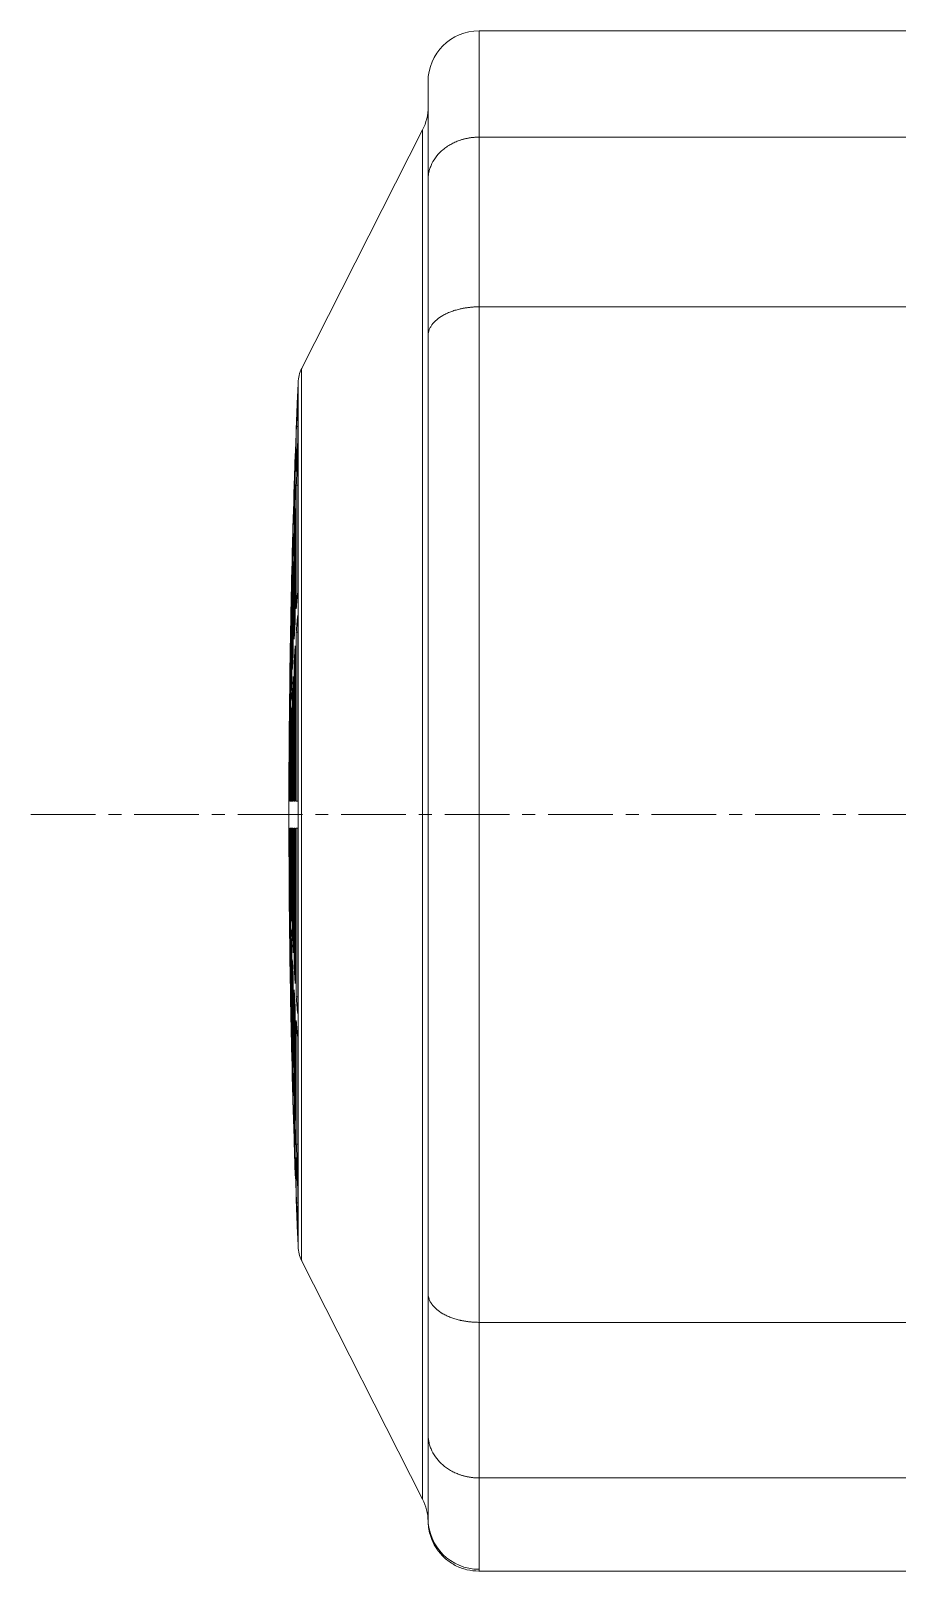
# Model space of a CAD drawing. Header units: inches. Extents: x -48 to 250, y -21 to 207.
# Drawn here: x 10.41 to 20.46, y 54.01 to 71.89 of the extents above; entities that cross this region are included whole.
import ezdxf

# ---------------------------------------------------------------- set-up
doc = ezdxf.new("R2010")
doc.units = ezdxf.units.IN
doc.header["$MEASUREMENT"] = 0
doc.linetypes.add('CENTERX2', pattern=[0.8, 0.5, -0.1, 0.1, -0.1])
doc.layers.add('Centerline', color=5, linetype='CENTERX2', lineweight=5)

# ---------------------------------------------------------------- blocks, each defined once
blk = doc.blocks.new('HHI 365TS FRONT VIEW')
at = {"color": 7, "linetype": 'Continuous', "lineweight": 5}
for p, q in [((-22.646, 9.094), (-29.732, 9.094)), ((-29.732, 7.861), (-29.732, 9.094)), ((-30.386, 7.945), (-31.789, 5.174)), ((-30.386, -7.945), (-30.386, 7.945)), ((-29.732, 7.861), (-22.646, 7.861)), ((-29.732, 5.892), (-29.732, 7.861)), ((-30.323, 7.364), (-30.323, 5.554)), ((-29.732, -5.892), (-29.732, 5.892)), ((-22.646, 5.892), (-29.732, 5.892)), ((-31.831, 5.013), (-31.831, -5.013)), ((-31.789, 5.174), (-31.789, -5.174)), ((-31.835, 4.899), (-31.835, 4.321)), ((-31.851, 3.98), (-31.851, 4.505)), ((-31.835, 4.505), (-31.851, 4.505)), ((-31.876, 3.796), (-31.863, 4.19)), ((-31.863, 4.19), (-31.863, 3.707)), ((-31.835, 4.164), (-31.835, 2.586)), ((-31.876, 3.366), (-31.876, 3.796)), ((-31.863, 3.796), (-31.876, 3.796)), ((-31.851, 2.389), (-31.851, 3.823)), ((-31.835, 3.823), (-31.851, 3.823)), ((-31.863, 3.707), (-31.876, 3.366)), ((-31.886, 3.481), (-31.886, 3.093)), ((-31.876, 3.209), (-31.863, 3.55)), ((-31.863, 3.55), (-31.863, 2.231)), ((-31.897, 2.752), (-31.897, 3.087)), ((-31.886, 3.087), (-31.897, 3.087)), ((-31.876, 2.034), (-31.876, 3.209)), ((-31.863, 3.209), (-31.876, 3.209)), ((-31.886, 2.936), (-31.886, 1.877)), ((-31.904, 2.771), (-31.904, 2.479)), ((-31.897, 1.68), (-31.897, 2.594)), ((-31.886, 2.594), (-31.897, 2.594)), ((-31.913, 2.137), (-31.913, 2.377)), ((-31.907, 2.377), (-31.913, 2.377)), ((-31.904, 2.321), (-31.904, 1.522)), ((-31.863, 2.231), (-31.876, 2.034)), ((-31.835, 2.313), (-31.835, 0.157)), ((-31.925, 1.666), (-31.919, 2.061)), ((-31.919, 2.061), (-31.919, 0.157)), ((-31.913, 1.325), (-31.913, 1.98)), ((-31.904, 1.98), (-31.913, 1.98)), ((-31.851, 0.157), (-31.851, 2.116)), ((-31.835, 2.116), (-31.851, 2.116)), ((-31.876, 1.762), (-31.863, 1.959)), ((-31.863, 1.959), (-31.863, 0.157)), ((-31.925, 0.157), (-31.925, 1.666)), ((-31.925, 1.666), (-31.919, 1.666)), ((-31.876, 0.157), (-31.876, 1.762)), ((-31.863, 1.762), (-31.876, 1.762)), ((-31.886, 1.604), (-31.886, 0.157)), ((-31.897, 0.157), (-31.897, 1.407)), ((-31.886, 1.407), (-31.897, 1.407)), ((-31.904, 1.249), (-31.904, 0.157)), ((-31.913, 0.157), (-31.913, 1.052)), ((-31.904, 1.052), (-31.913, 1.052)), ((-31.919, 0.157), (-31.925, 0.157)), ((-31.863, 0.157), (-31.876, 0.157)), ((-31.925, -0.157), (-31.919, -0.157)), ((-31.925, -1.666), (-31.925, -0.157)), ((-31.919, -0.157), (-31.919, -2.061)), ((-31.913, -1.052), (-31.913, -0.157)), ((-31.904, -0.157), (-31.904, -1.249)), ((-31.897, -1.407), (-31.897, -0.157)), ((-31.886, -0.157), (-31.886, -1.604)), ((-31.876, -0.157), (-31.863, -0.157)), ((-31.876, -1.762), (-31.876, -0.157)), ((-31.863, -0.157), (-31.863, -1.959)), ((-31.851, -2.116), (-31.851, -0.157)), ((-31.835, -0.157), (-31.835, -2.313)), ((-31.913, -1.052), (-31.904, -1.052)), ((-31.913, -1.98), (-31.913, -1.325)), ((-31.897, -1.407), (-31.886, -1.407)), ((-31.904, -1.522), (-31.904, -2.321)), ((-31.919, -2.061), (-31.925, -1.666)), ((-31.919, -1.666), (-31.925, -1.666)), ((-31.897, -2.594), (-31.897, -1.68)), ((-31.863, -1.959), (-31.876, -1.762)), ((-31.876, -1.762), (-31.863, -1.762)), ((-31.886, -1.877), (-31.886, -2.936)), ((-31.913, -1.98), (-31.904, -1.98)), ((-31.913, -2.377), (-31.913, -2.137)), ((-31.876, -2.034), (-31.863, -2.231)), ((-31.876, -3.209), (-31.876, -2.034)), ((-31.851, -2.116), (-31.835, -2.116)), ((-31.863, -2.231), (-31.863, -3.55)), ((-31.913, -2.377), (-31.907, -2.377)), ((-31.904, -2.479), (-31.904, -2.771)), ((-31.851, -3.823), (-31.851, -2.389)), ((-31.897, -2.594), (-31.886, -2.594)), ((-31.835, -2.586), (-31.835, -4.164)), ((-31.897, -3.087), (-31.897, -2.752)), ((-31.897, -3.087), (-31.886, -3.087)), ((-31.886, -3.093), (-31.886, -3.481)), ((-31.863, -3.55), (-31.876, -3.209)), ((-31.876, -3.209), (-31.863, -3.209)), ((-31.876, -3.366), (-31.863, -3.707)), ((-31.876, -3.796), (-31.876, -3.366)), ((-31.863, -3.707), (-31.863, -4.19)), ((-31.863, -4.19), (-31.876, -3.796)), ((-31.876, -3.796), (-31.863, -3.796)), ((-31.851, -3.823), (-31.835, -3.823)), ((-31.851, -4.505), (-31.851, -3.98)), ((-31.835, -4.321), (-31.835, -4.899)), ((-31.851, -4.505), (-31.835, -4.505)), ((-31.789, -5.174), (-30.386, -7.945)), ((-30.323, -5.554), (-30.323, -7.187)), ((-29.732, -5.892), (-22.646, -5.892)), ((-29.732, -7.697), (-29.732, -5.892)), ((-22.646, -7.697), (-29.732, -7.697)), ((-29.732, -8.757), (-29.732, -7.697)), ((-30.323, -8.167), (-30.323, -8.178)), ((-29.733, -8.78), (-23.138, -8.78))]:
    blk.add_line(p, q, dxfattribs=at)
at = {"color": 7, "linetype": 'Continuous', "lineweight": 5, "flags": 128}
blk.add_lwpolyline([(-31.891, -3.307), (-31.877, -3.76), (-31.831, -5.013)], dxfattribs=at)
at = {"color": 7, "linetype": 'Continuous', "lineweight": 5}
for centre, radius, start, end in [((-29.732, 8.504), 0.591, 90, 180), ((-30.913, 8.212), 0.591, 333.1602, 0), ((86.173, 0), 118.11, 177.5673, 179.10482), ((-31.437, 4.997), 0.394, 153.1602, 177.5673), ((86.173, 0), 118.11, 179.12841, 181.58039), ((-31.437, -4.997), 0.394, 182.4327, 206.8398), ((-30.913, -8.212), 0.591, 1.4607, 26.8398), ((-29.733, -8.167), 0.59, 180.0365, 270.0364)]:
    blk.add_arc(centre, radius, start, end, dxfattribs=at)
for points in [[(-30.323, 8.504), (-30.323, 8.504), (-30.323, 8.116), (-30.323, 7.364)], [(-31.835, 4.899), (-31.838, 4.833), (-31.843, 4.702), (-31.848, 4.571), (-31.851, 4.505)], [(-31.851, 3.98), (-31.848, 4.037), (-31.843, 4.151), (-31.838, 4.265), (-31.835, 4.321)], [(-31.835, 4.164), (-31.838, 4.107), (-31.843, 3.993), (-31.848, 3.88), (-31.851, 3.823)], [(-31.886, 3.481), (-31.888, 3.415), (-31.891, 3.284), (-31.895, 3.152), (-31.897, 3.087)], [(-31.897, 2.752), (-31.895, 2.809), (-31.891, 2.922), (-31.888, 3.036), (-31.886, 3.093)], [(-31.886, 2.936), (-31.888, 2.879), (-31.891, 2.765), (-31.895, 2.651), (-31.897, 2.594)], [(-31.904, 2.771), (-31.906, 2.705), (-31.909, 2.574), (-31.912, 2.442), (-31.913, 2.377)], [(-31.851, 2.389), (-31.848, 2.422), (-31.843, 2.487), (-31.838, 2.553), (-31.835, 2.586)], [(-31.913, 2.137), (-31.912, 2.194), (-31.909, 2.308), (-31.906, 2.422), (-31.904, 2.479)], [(-31.904, 2.321), (-31.906, 2.264), (-31.909, 2.15), (-31.912, 2.036), (-31.913, 1.98)], [(-31.835, 2.313), (-31.838, 2.28), (-31.843, 2.215), (-31.848, 2.149), (-31.851, 2.116)], [(-31.897, 1.68), (-31.895, 1.712), (-31.891, 1.778), (-31.888, 1.844), (-31.886, 1.877)], [(-31.913, 1.325), (-31.912, 1.358), (-31.909, 1.423), (-31.906, 1.489), (-31.904, 1.522)], [(-31.886, 1.604), (-31.888, 1.571), (-31.891, 1.505), (-31.895, 1.44), (-31.897, 1.407)], [(-31.904, 1.249), (-31.906, 1.216), (-31.909, 1.151), (-31.912, 1.085), (-31.913, 1.052)], [(-31.913, 0.157), (-31.912, 0.157), (-31.909, 0.157), (-31.906, 0.157), (-31.904, 0.157)], [(-31.897, 0.157), (-31.895, 0.157), (-31.891, 0.157), (-31.888, 0.157), (-31.886, 0.157)], [(-31.851, 0.157), (-31.848, 0.157), (-31.843, 0.157), (-31.838, 0.157), (-31.835, 0.157)], [(-31.904, -0.157), (-31.906, -0.157), (-31.909, -0.157), (-31.912, -0.157), (-31.913, -0.157)], [(-31.886, -0.157), (-31.888, -0.157), (-31.891, -0.157), (-31.895, -0.157), (-31.897, -0.157)], [(-31.835, -0.157), (-31.838, -0.157), (-31.843, -0.157), (-31.848, -0.157), (-31.851, -0.157)], [(-31.913, -1.052), (-31.912, -1.085), (-31.909, -1.151), (-31.906, -1.216), (-31.904, -1.249)], [(-31.904, -1.522), (-31.906, -1.489), (-31.909, -1.423), (-31.912, -1.358), (-31.913, -1.325)], [(-31.897, -1.407), (-31.895, -1.44), (-31.891, -1.505), (-31.888, -1.571), (-31.886, -1.604)], [(-31.886, -1.877), (-31.888, -1.844), (-31.891, -1.778), (-31.895, -1.712), (-31.897, -1.68)], [(-31.913, -1.98), (-31.912, -2.036), (-31.909, -2.15), (-31.906, -2.264), (-31.904, -2.321)], [(-31.904, -2.479), (-31.906, -2.422), (-31.909, -2.308), (-31.912, -2.194), (-31.913, -2.137)], [(-31.851, -2.116), (-31.848, -2.149), (-31.843, -2.215), (-31.838, -2.28), (-31.835, -2.313)], [(-31.913, -2.377), (-31.912, -2.442), (-31.909, -2.574), (-31.906, -2.705), (-31.904, -2.771)], [(-31.835, -2.586), (-31.838, -2.553), (-31.843, -2.487), (-31.848, -2.422), (-31.851, -2.389)], [(-31.897, -2.594), (-31.895, -2.651), (-31.891, -2.765), (-31.888, -2.879), (-31.886, -2.936)], [(-31.886, -3.093), (-31.888, -3.036), (-31.891, -2.922), (-31.895, -2.809), (-31.897, -2.752)], [(-31.897, -3.087), (-31.895, -3.152), (-31.891, -3.284), (-31.888, -3.415), (-31.886, -3.481)], [(-31.851, -3.823), (-31.848, -3.88), (-31.843, -3.993), (-31.838, -4.107), (-31.835, -4.164)], [(-31.835, -4.321), (-31.838, -4.265), (-31.843, -4.151), (-31.848, -4.037), (-31.851, -3.98)], [(-31.851, -4.505), (-31.848, -4.571), (-31.843, -4.702), (-31.838, -4.833), (-31.835, -4.899)], [(-30.323, -7.187), (-30.323, -7.753), (-30.323, -8.083), (-30.323, -8.167)]]:
    blk.add_open_spline(points, degree=3, dxfattribs=at)
for points, knots in [([(-29.732, 7.861), (-29.737, 7.861), (-29.748, 7.861), (-29.763, 7.86), (-29.779, 7.859), (-29.794, 7.858), (-29.809, 7.857), (-29.825, 7.855), (-29.84, 7.853), (-29.855, 7.85), (-29.871, 7.847), (-29.886, 7.844), (-29.901, 7.84), (-29.916, 7.836), (-29.931, 7.832), (-29.945, 7.827), (-29.973, 7.818), (-30.012, 7.803), (-30.061, 7.778), (-30.108, 7.748), (-30.165, 7.705), (-30.227, 7.642), (-30.272, 7.571), (-30.298, 7.508), (-30.309, 7.472), (-30.315, 7.445), (-30.318, 7.428), (-30.321, 7.408), (-30.322, 7.387), (-30.323, 7.372), (-30.323, 7.364)], [0, 0, 0, 0, 0.016467, 0.032963, 0.049487, 0.06604, 0.082622, 0.099234, 0.115876, 0.132548, 0.149252, 0.165986, 0.182752, 0.199551, 0.216381, 0.233245, 0.250141, 0.3105, 0.372244, 0.435389, 0.499949, 0.618706, 0.749363, 0.808815, 0.874528, 0.894149, 0.916507, 0.941601, 0.969432, 1, 1, 1, 1]), ([(-29.732, 5.892), (-29.737, 5.892), (-29.748, 5.891), (-29.763, 5.891), (-29.779, 5.891), (-29.794, 5.89), (-29.809, 5.889), (-29.825, 5.887), (-29.84, 5.886), (-29.855, 5.884), (-29.871, 5.882), (-29.886, 5.88), (-29.901, 5.877), (-29.916, 5.875), (-29.931, 5.872), (-29.945, 5.869), (-29.973, 5.862), (-30.012, 5.852), (-30.061, 5.835), (-30.108, 5.815), (-30.165, 5.785), (-30.227, 5.742), (-30.272, 5.694), (-30.298, 5.651), (-30.31, 5.626), (-30.316, 5.605), (-30.32, 5.589), (-30.322, 5.572), (-30.323, 5.56), (-30.323, 5.554)], [0, 0, 0, 0, 0.016492, 0.033009, 0.04955, 0.066117, 0.08271, 0.099329, 0.115974, 0.132647, 0.149347, 0.166074, 0.18283, 0.199614, 0.216428, 0.23327, 0.250142, 0.310735, 0.372558, 0.435625, 0.49995, 0.61938, 0.749366, 0.809271, 0.874532, 0.901269, 0.931093, 0.964003, 1, 1, 1, 1]), ([(-30.323, 5.554), (-30.323, 3.799), (-30.323, 1.909), (-30.323, -1.909), (-30.323, -3.799), (-30.323, -5.554)], [0, 0, 0, 0, 0.5, 0.5, 1, 1, 1, 1]), ([(-29.732, -5.892), (-29.737, -5.892), (-29.748, -5.891), (-29.763, -5.891), (-29.779, -5.891), (-29.794, -5.89), (-29.809, -5.889), (-29.825, -5.887), (-29.84, -5.886), (-29.855, -5.884), (-29.871, -5.882), (-29.886, -5.88), (-29.901, -5.877), (-29.916, -5.875), (-29.931, -5.872), (-29.945, -5.869), (-29.973, -5.862), (-30.012, -5.852), (-30.061, -5.835), (-30.108, -5.815), (-30.165, -5.785), (-30.227, -5.742), (-30.272, -5.694), (-30.298, -5.652), (-30.309, -5.627), (-30.315, -5.608), (-30.318, -5.597), (-30.321, -5.584), (-30.322, -5.569), (-30.323, -5.559), (-30.323, -5.554)], [0, 0, 0, 0, 0.0164674, 0.0329629, 0.0494869, 0.0660398, 0.082622, 0.0992339, 0.1158758, 0.1325483, 0.1492516, 0.1659861, 0.1827523, 0.1995506, 0.2163813, 0.2332447, 0.2501414, 0.3104999, 0.3722441, 0.435389, 0.4999486, 0.6187062, 0.7493632, 0.8088153, 0.8745283, 0.8941493, 0.916507, 0.9416014, 0.9694325, 1, 1, 1, 1]), ([(-29.732, -7.697), (-29.737, -7.697), (-29.748, -7.697), (-29.763, -7.697), (-29.779, -7.696), (-29.794, -7.695), (-29.81, -7.693), (-29.825, -7.691), (-29.84, -7.689), (-29.856, -7.686), (-29.871, -7.683), (-29.886, -7.68), (-29.901, -7.676), (-29.916, -7.672), (-29.931, -7.668), (-29.946, -7.663), (-29.973, -7.653), (-30.012, -7.637), (-30.062, -7.612), (-30.109, -7.581), (-30.165, -7.537), (-30.227, -7.472), (-30.272, -7.399), (-30.299, -7.335), (-30.31, -7.296), (-30.316, -7.265), (-30.32, -7.241), (-30.322, -7.215), (-30.323, -7.197), (-30.323, -7.187)], [0, 0, 0, 0, 0.01648, 0.032986, 0.049518, 0.066077, 0.082663, 0.099277, 0.115919, 0.132591, 0.149292, 0.166022, 0.182784, 0.199576, 0.2164, 0.233257, 0.250145, 0.310625, 0.372406, 0.435509, 0.499951, 0.619151, 0.749373, 0.809181, 0.874573, 0.900962, 0.930664, 0.963677, 1, 1, 1, 1]), ([(-30.323, -8.192), (-30.323, -8.194), (-30.323, -8.2), (-30.323, -8.198), (-30.323, -8.197)], [0, 0, 0, 0, 0.274023, 1, 1, 1, 1]), ([(-30.323, -8.2), (-30.322, -8.224), (-30.319, -8.276), (-30.3, -8.359), (-30.265, -8.452), (-30.206, -8.549), (-30.12, -8.641), (-30.008, -8.717), (-29.876, -8.769), (-29.78, -8.776), (-29.733, -8.78)], [0, 0, 0, 0, 0.077676, 0.170177, 0.278218, 0.401719, 0.539343, 0.688135, 0.843546, 1, 1, 1, 1]), ([(-29.733, -8.779), (-29.733, -8.779), (-29.733, -8.779), (-29.732, -8.778), (-29.732, -8.775), (-29.732, -8.769), (-29.732, -8.763), (-29.732, -8.759), (-29.732, -8.757)], [0, 0, 0, 0, 0.1047085, 0.2757072, 0.4674292, 0.6998389, 0.8808091, 1, 1, 1, 1])]:
    blk.add_open_spline(points, degree=3, knots=knots, dxfattribs=at)
at = {"layer": 'Centerline', "linetype": 'CENTERX2', "lineweight": 5, "ltscale": 1.5}
blk.add_line((-34.93, 0), (2.891, 0), dxfattribs=at)

msp = doc.modelspace()

# ---------------------------------------------------------------- block references
at = {"color": 7, "lineweight": 5}
msp.add_blockref('HHI 365TS FRONT VIEW', (45.342, 62.791), dxfattribs=at)

doc.saveas('drawing.dxf')
